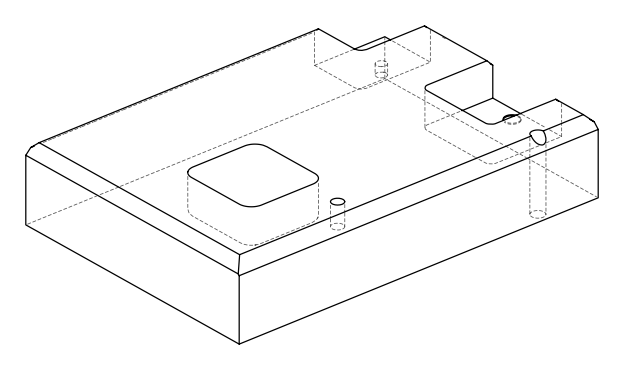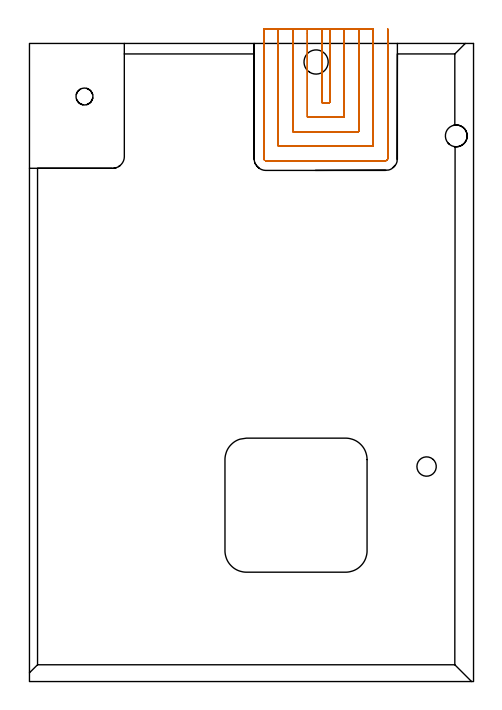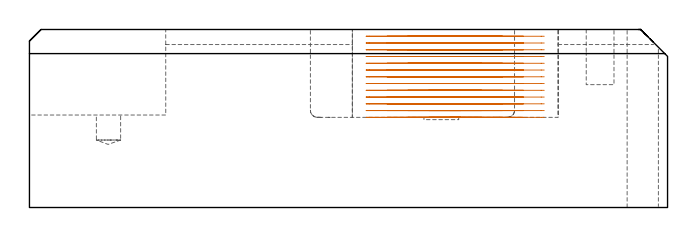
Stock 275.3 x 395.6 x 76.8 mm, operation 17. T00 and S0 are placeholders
(PLAN: 17 operations, 10 tool changes, 90.3 min)
(1 INDEXABLE_INSERT_DRILL_BLIND_HOLE_FROM_SOLID | STEP1POCKET | UGT0302_001 | 0.02 min | 6859 mm3)
(2 SPOT_DRILL | STEP1HOLE | NXT0321_9005460120000 | 0.03 min | 1 mm3)
(3 SPOT_DRILL_1 | STEP1POCKET_1 | NXT0321_9005460120000 | 0.04 min | 4055 mm3)
(4 SPOT_DRILL_2 | STEP1POCKET_2 | NXT0321_9005460120000 | 0.03 min | 1 mm3)
(5 DRILL_THROUGH_HOLE_INTO_CENTER | STEP1HOLE | NXT0301_042 | 0.33 min | 3012 mm3)
(6 DRILL_TO_ENLARGE_THROUGH_HOLE | STEP1HOLE | NXT0301_102 | 0.33 min | 7949 mm3)
(7 DRILL_BLIND_HOLE_INTO_CENTER | STEP1POCKET_1 | NXT0301_076 | 0.07 min | 1050 mm3)
(8 DRILL_BLIND_HOLE_INTO_CENTER_1 | STEP1POCKET_2 | NXT0301_042 | 0.1 min | 900 mm3)
(9 DRILL_TO_ENLARGE_BLIND_HOLE | STEP1POCKET_2 | UGT0301_373 | 0.1 min | 1781 mm3)
(10 AREA_MILL | FG_CHAMFER_SURFACE | UGT0205_001 | 2.1 min | 1875 mm3)
(11 AREA_MILL_1 | FG_CHAMFER_SURFACE_1 | UGT0205_001 | 8.81 min | 14891 mm3)
(12 AREA_MILL_2 | FG_CHAMFER_SURFACE_2 | UGT0205_001 | 15.61 min | 25903 mm3)
(13 AREA_MILL_3 | FG_CHAMFER_SURFACE_3 | UGT0205_001 | 1.11 min | 885 mm3)
(14 AREA_MILL_4 | FG_CHAMFER_SURFACE_4 | UGT0205_001 | 5.15 min | 3909 mm3)
(15 MILL_CORNER_NOTCH_RECTANGULAR | CORNER_NOTCH_RECTANGULAR | NXT0201_011 | Follow Part, ap 3, ae 75% | 18.22 min | 163293 mm3)
(16 MILL_RECTANGULAR_POCKET | POCKET_RECTANGULAR_STRAIGHT | NXT0201_007 | Follow Part, ap 6.25, ae 75% | 7.12 min | 270991 mm3)
(17 MILL_SLOT | SLOT_PARTIAL_RECTANGULAR | NXT0201_011 | Follow Part, ap 3, ae 75% | 31.16 min | 257175 mm3)
(TOOL UGT0302_001 | Indexable Insert Drill 15mm | D15 PA180 FL50 Z2)
(TOOL NXT0321_9005460120000 | NC Spot Drill, 142deg, 12mm, Carbide, Uncoated | D12 PA142 FL30 Z2)
(TOOL NXT0301_042 | Carbide Drill 7.1mm [860.1-0710-057A1-MM 2214] | D7.1 PA140 FL85 Z2)
(TOOL NXT0301_102 | Carbide Drill 13.5mm [860.1-1350-108A1-MM 2214] | D13.5 PA140 FL123 Z2)
(TOOL NXT0301_076 | Carbide Drill 10.5mm [860.1-1050-032A1-MM 2214] | D10.5 PA140 FL55 Z2)
(TOOL UGT0301_373 | Twist Drill Flat Bottom 12 mm | D12 PA180 FL101 Z2)
(TOOL UGT0205_001 | Chamfer Mill 20 x 3 x 45 deg. | D20 FL50 Z2)
(TOOL NXT0201_011 | ENDMILL 12mm [2P460-1200-NA 1630] | D12 FL38 Z6)
(TOOL NXT0201_007 | ENDMILL 25mm [R216.25-25050GCK54P 1620] | D25 R3 FL54 Z5)
(OP 17 MILL_SLOT)
G17 G21 G94 G90
T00 M6
G54
G17 G0 G90 X181.3 Y404.6 S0 M3
G43 Z86.8 H1
Z73.885
G94 G1 Y401.6 F250.
Y358.9 F500.
X186.1
Y401.6
Y404.6 F250.
X172.3
Y401.6
Y349.9 F500.
X195.1
Y401.6
Y404.6 F250.
X163.3
Y401.6
Y340.9 F500.
X204.1
Y401.6
Y404.6 F250.
X154.3
Y401.6
Y331.9 F500.
X213.1
Y401.6
Y404.6 F250.
X145.3
Y401.6
Y324.2 F500.
G3 X146.6 Y322.9 R1.3
G1 X220.8
G3 X222.1 Y324.2 R1.3
G1 Y401.6
Y404.6 F250.
G0 X181.3 Z70.969
G1 Y401.6
Y358.9 F500.
X186.1
Y401.6
Y404.6 F250.
X172.3
Y401.6
Y349.9 F500.
X195.1
Y401.6
Y404.6 F250.
X163.3
Y401.6
Y340.9 F500.
X204.1
Y401.6
Y404.6 F250.
X154.3
Y401.6
Y331.9 F500.
X213.1
Y401.6
Y404.6 F250.
X145.3
Y401.6
Y324.2 F500.
G3 X146.6 Y322.9 R1.3
G1 X220.8
G3 X222.1 Y324.2 R1.3
G1 Y401.6
Y404.6 F250.
G0 X181.3 Z68.054
G1 Y401.6
Y358.9 F500.
X186.1
Y401.6
Y404.6 F250.
X172.3
Y401.6
Y349.9 F500.
X195.1
Y401.6
Y404.6 F250.
X163.3
Y401.6
Y340.9 F500.
X204.1
Y401.6
Y404.6 F250.
X154.3
Y401.6
Y331.9 F500.
X213.1
Y401.6
Y404.6 F250.
X145.3
Y401.6
Y324.2 F500.
G3 X146.6 Y322.9 R1.3
G1 X220.8
G3 X222.1 Y324.2 R1.3
G1 Y401.6
Y404.6 F250.
G0 X181.3 Z65.138
G1 Y401.6
Y358.9 F500.
X186.1
Y401.6
Y404.6 F250.
X172.3
Y401.6
Y349.9 F500.
X195.1
Y401.6
Y404.6 F250.
X163.3
Y401.6
Y340.9 F500.
X204.1
Y401.6
Y404.6 F250.
X154.3
Y401.6
Y331.9 F500.
X213.1
Y401.6
Y404.6 F250.
X145.3
Y401.6
Y324.2 F500.
G3 X146.6 Y322.9 R1.3
G1 X220.8
G3 X222.1 Y324.2 R1.3
G1 Y401.6
Y404.6 F250.
G0 X181.3 Z62.223
G1 Y401.6
Y358.9 F500.
X186.1
Y401.6
Y404.6 F250.
X172.3
Y401.6
Y349.9 F500.
X195.1
Y401.6
Y404.6 F250.
X163.3
Y401.6
Y340.9 F500.
X204.1
Y401.6
Y404.6 F250.
X154.3
Y401.6
Y331.9 F500.
X213.1
Y401.6
Y404.6 F250.
X145.3
Y401.6
Y324.2 F500.
G3 X146.6 Y322.9 R1.3
G1 X220.8
G3 X222.1 Y324.2 R1.3
G1 Y401.6
Y404.6 F250.
G0 X181.3 Z59.308
G1 Y401.6
Y358.9 F500.
X186.1
Y401.6
Y404.6 F250.
X172.3
Y401.6
Y349.9 F500.
X195.1
Y401.6
Y404.6 F250.
X163.3
Y401.6
Y340.9 F500.
X204.1
Y401.6
Y404.6 F250.
X154.3
Y401.6
Y331.9 F500.
X213.1
Y401.6
Y404.6 F250.
X145.3
Y401.6
Y324.2 F500.
G3 X146.6 Y322.9 R1.3
G1 X220.8
G3 X222.1 Y324.2 R1.3
G1 Y401.6
Y404.6 F250.
G0 X181.3 Z56.392
G1 Y401.6
Y358.9 F500.
X186.1
Y401.6
Y404.6 F250.
X172.3
Y401.6
Y349.9 F500.
X195.1
Y401.6
Y404.6 F250.
X163.3
Y401.6
Y340.9 F500.
X204.1
Y401.6
Y404.6 F250.
X154.3
Y401.6
Y331.9 F500.
X213.1
Y401.6
Y404.6 F250.
X145.3
Y401.6
Y324.2 F500.
G3 X146.6 Y322.9 R1.3
G1 X220.8
G3 X222.1 Y324.2 R1.3
G1 Y401.6
Y404.6 F250.
G0 X181.3 Z53.477
G1 Y401.6
Y358.9 F500.
X186.1
Y401.6
Y404.6 F250.
X172.3
Y401.6
Y349.9 F500.
X195.1
Y401.6
Y404.6 F250.
X163.3
Y401.6
Y340.9 F500.
X204.1
Y401.6
Y404.6 F250.
X154.3
Y401.6
Y331.9 F500.
X213.1
Y401.6
Y404.6 F250.
X145.3
Y401.6
Y324.2 F500.
G3 X146.6 Y322.9 R1.3
G1 X220.8
G3 X222.1 Y324.2 R1.3
G1 Y401.6
Y404.6 F250.
G0 X181.3 Z50.562
G1 Y401.6
Y358.9 F500.
X186.1
Y401.6
Y404.6 F250.
X172.3
Y401.6
Y349.9 F500.
X195.1
Y401.6
Y404.6 F250.
X163.3
Y401.6
Y340.9 F500.
X204.1
Y401.6
Y404.6 F250.
X154.3
Y401.6
Y331.9 F500.
X213.1
Y401.6
Y404.6 F250.
X145.3
Y401.6
Y324.2 F500.
G3 X146.6 Y322.9 R1.3
G1 X220.8
G3 X222.1 Y324.2 R1.3
G1 Y401.6
Y404.6 F250.
G0 X181.3 Z47.646
G1 Y401.6
Y358.9 F500.
X186.1
Y401.6
Y404.6 F250.
X172.3
Y401.6
Y349.9 F500.
X195.1
Y401.6
Y404.6 F250.
X163.3
Y401.6
Y340.9 F500.
X204.1
Y401.6
Y404.6 F250.
X154.3
Y401.6
Y331.9 F500.
X213.1
Y401.6
Y404.6 F250.
X145.3
Y401.6
Y324.2 F500.
G3 X146.6 Y322.9 R1.3
G1 X220.8
G3 X222.1 Y324.2 R1.3
G1 Y401.6
Y404.6 F250.
G0 X181.3 Z44.731
G1 Y401.6
Y358.9 F500.
X186.1
Y401.6
Y404.6 F250.
X172.3
Y401.6
Y349.9 F500.
X195.1
Y401.6
Y404.6 F250.
X163.3
Y401.6
Y340.9 F500.
X204.1
Y401.6
Y404.6 F250.
X154.3
Y401.6
Y331.9 F500.
X213.1
Y401.6
Y404.6 F250.
X145.3
Y401.6
Y324.2 F500.
G3 X146.6 Y322.9 R1.3
G1 X220.8
G3 X222.1 Y324.2 R1.3
G1 Y401.6
Y404.6 F250.
G0 X181.3 Z41.815
G1 Y401.6
Y358.9 F500.
X186.1
Y401.6
Y404.6 F250.
X172.3
Y401.6
Y349.9 F500.
X195.1
Y401.6
Y404.6 F250.
X163.3
Y401.6
Y340.9 F500.
X204.1
Y401.6
Y404.6 F250.
X154.3
Y401.6
Y331.9 F500.
X213.1
Y401.6
Y404.6 F250.
X145.3
Y401.6
Y324.2 F500.
G3 X146.6 Y322.9 R1.3
G1 X220.8
G3 X222.1 Y324.2 R1.3
G1 Y401.6
Y404.6 F250.
G0 X181.3 Z38.9
G1 Y401.6
Y358.9 F500.
X186.1
Y401.6
Y404.6 F250.
X172.3
Y401.6
Y349.9 F500.
X195.1
Y401.6
Y404.6 F250.
X163.3
Y401.6
Y340.9 F500.
X204.1
Y401.6
Y404.6 F250.
X154.3
Y401.6
Y331.9 F500.
X213.1
Y401.6
Y404.6 F250.
X145.3
Y401.6
Y324.2 F500.
G3 X146.6 Y322.9 R1.3
G1 X220.8
G3 X222.1 Y324.2 R1.3
G1 Y401.6
Y404.6 F250.
G0 Z86.8
M5
M2
